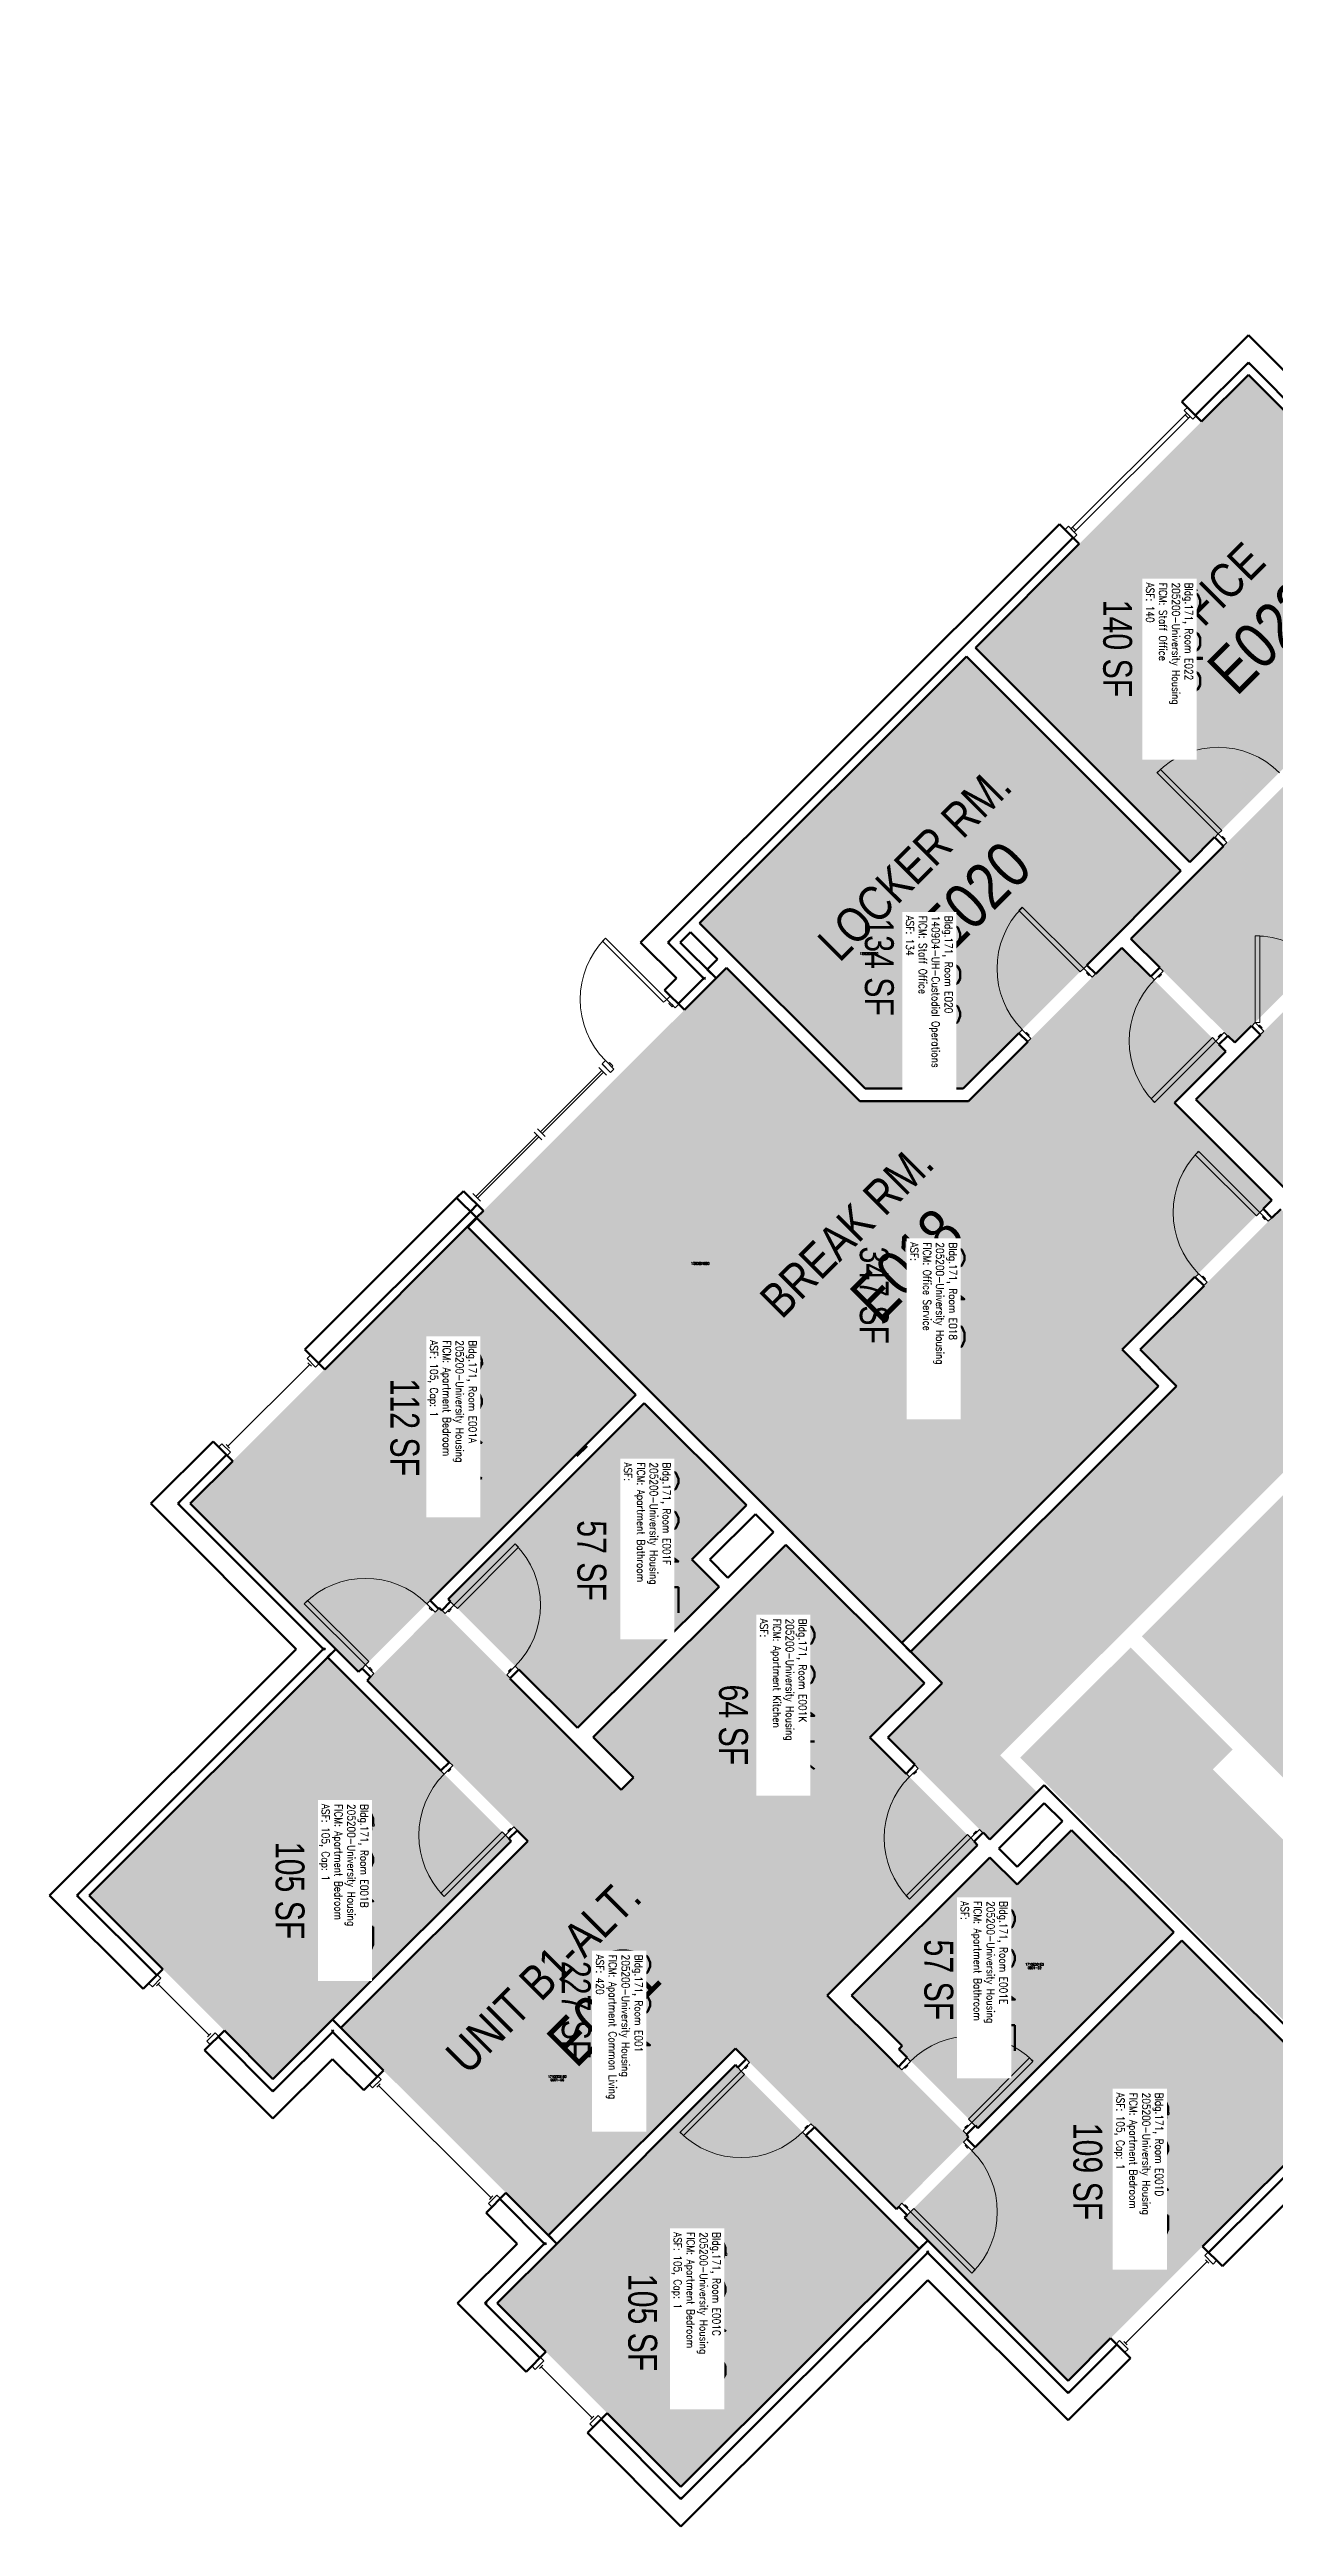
# Model space of a CAD drawing. Header units: inches. Extents: x 9154 to 11582, y -263 to 1294.
# Drawn here: x 9154 to 9663, y -263 to 766 of the extents above; entities that cross this region are included whole.
import ezdxf
from ezdxf.enums import TextEntityAlignment as Align

# ---------------------------------------------------------------- set-up
doc = ezdxf.new("R2010")
doc.units = ezdxf.units.IN
doc.header["$LTSCALE"] = 48
doc.header["$MEASUREMENT"] = 0
for name, color, linetype, lineweight in [('A-AREA-IDEN', 1, 'Continuous', 18), ('A-DOOR', 2, 'Continuous', 18), ('A-GLAZ', 1, 'Continuous', 25), ('A-WALL', 5, 'Continuous', 50)]:
    doc.layers.add(name, color=color, linetype=linetype, lineweight=lineweight)
for name, color, linetype in [('A-IDEN-RNUM', 7, 'Continuous'), ('A-IDEN-SNUM', 4, 'Continuous'), ('A-IDEN-VNUM', 4, 'Continuous'), ('AREA-TEXT', 3, 'Continuous'), ('Rooms-Category-Color', 7, 'Continuous'), ('Rooms-College-Color', 7, 'Continuous'), ('Rooms-Department-Color', 7, 'Continuous'), ('Rooms-Division-Color', 7, 'Continuous'), ('Rooms-Information', 7, 'Continuous')]:
    doc.layers.add(name, color=color, linetype=linetype)
doc.styles.add('AREA', font='arial.ttf', dxfattribs={"width": 0.75, "height": 12})
doc.styles.add('ROOMSNUMBER', font='txt.shx', dxfattribs={"height": 0.03})
doc.styles.add('ROOMVNUMBER', font='simplex.shx', dxfattribs={"width": 0.85})
doc.styles.get("Standard").update_dxf_attribs({"font": 'ARIALN.TTF'})

# ---------------------------------------------------------------- blocks, each defined once
blk = doc.blocks.new('Aec3_Room_Tag_P')
at = {"linetype": 'ByBlock', "lineweight": -2, "flags": 9}
blk.add_attdef('SPACEOBJECTS:HEIGHT', text='', height=0.5, dxfattribs=at).set_placement((-0.057, 3.296), align=Align.CENTER)
at = {"color": 1, "linetype": 'ByBlock', "lineweight": -2}
blk.add_attdef('UNITCALCULATIONS:NAME', text='', height=1.2, dxfattribs=at).set_placement((0, 1), align=Align.CENTER)
blk.add_attdef('ROOMOBJECTS:NUMBER', (-1.5, -1.5), '', height=1.6, dxfattribs=at)

msp = doc.modelspace()

# ---------------------------------------------------------------- hatches: boundary and pattern name
at = {"layer": 'Rooms-Category-Color', "true_color": 0xadadad}
for points in [[(9544.7, 22.2), (9564.3, 41.9), (9549, 57.2), (9743.8, 252), (9761.5, 234.3), (9819.7, 292.5), (9802.1, 310.2), (10318.8, 826.9), (10336.5, 809.3), (10394.7, 867.5), (10377, 885.2), (10444, 952.1), (10551.4, 844.7), (10638.3, 931.6), (11092.6, 931.6), (11134.6, 931.6), (11134.6, 949.3), (11241.7, 949.3), (11241.7, 838.5), (11355.1, 838.5), (11355.1, 965.3), (11355.1, 1007), (11019.7, 1007), (11019.7, 1009.9), (10982.6, 1009.9), (10982.6, 1033.7), (10864.6, 1033.7), (10864.6, 1009.9), (10750.5, 1009.9), (10750.5, 1033.9), (10702.5, 1033.9), (10702.5, 1009.9), (10697.2, 1009.9), (10697.2, 1039.9), (10620.5, 1039.9), (10620.5, 1009.9), (10421.4, 1009.9), (10220.9, 809.4), (10090.3, 678.8), (10061.1, 649.6), (9680.7, 269.2), (9665.6, 284.3), (9607.1, 225.9), (9622.3, 210.7), (9511.8, 100.3), (9524.9, 87.3), (9502.3, 64.7)], [(9954.4, 747.8), (9997.8, 704.9), (9646.5, 353.6), (9603.3, 396.7), (9762.3, 555.7)], [(9680.7, 279.5), (9755.4, 354.1), (9704.9, 404.6), (9630.3, 329.9)], [(9696.7, -82.9), (9817.1, 37.4), (9677.8, 176.7), (9607.8, 106.7), (9704.7, 9.9), (9700.1, 5.3), (9694.3, 11), (9686, 2.7), (9637.3, 51.4), (9645.6, 59.7), (9603.2, 102.1), (9557.3, 56.3)]]:
    msp.add_hatch(color=253, dxfattribs=at).paths.add_polyline_path(points)
at = {"layer": 'Rooms-Category-Color', "true_color": 0xfa9ba3}
for points in [[(9538.7, 517.7), (9652.1, 631.1), (9741.2, 542), (9627.8, 428.6)], [(9424.1, 403.2), (9492.9, 334.4), (9533.6, 334.4), (9624.1, 424.9), (9535, 514)], [(9508.1, 104), (9331.6, 280.6), (9331.4, 280.8), (9331.4, 280.8), (9331.4, 280.8), (9334.3, 283.6), (9435.3, 384.6), (9490.7, 329.2), (9535.8, 329.2), (9599.6, 393), (9642.7, 349.8), (9621.4, 328.5), (9661.9, 288), (9658.2, 284.4), (9599.7, 225.9), (9614.8, 210.7)]]:
    msp.add_hatch(color=241, dxfattribs=at).paths.add_polyline_path(points)
at = {"layer": 'Rooms-Category-Color', "true_color": 0x728ef3}
for points in [[(9327.7, 277), (9397.7, 207.1), (9282.5, 91.9), (9212.5, 161.9)], [(9319.7, 122.2), (9401.1, 203.6), (9443.6, 161.2), (9420.9, 138.6), (9432.2, 127.3), (9373.4, 68.6)], [(9459.9, 144.8), (9517.5, 87.3), (9437.5, 7.3), (9379.9, 64.8)], [(9494.8, 64.7), (9539.6, 19.9), (9477.1, -42.6), (9535.9, -101.4), (9505.9, -131.5), (9439.1, -64.6), (9361.4, -142.3), (9275.1, -56.1), (9352.8, 21.6), (9286, 88.4), (9316, 118.5), (9391.6, 42.9), (9396.7, 48), (9437.5, 7.3)], [(9269.5, 98), (9345.9, 21.6), (9246.9, -77.4), (9170.5, -1)], [(9578.6, 26.1), (9621.1, -16.3), (9539.7, -97.7), (9506.9, -64.9), (9508.3, -63.5), (9487.3, -42.6), (9544.7, 14.8), (9556, 3.5)], [(9624.5, -19.7), (9692.4, -87.6), (9577.2, -202.8), (9509.3, -134.9)], [(9439.1, -71.5), (9515.4, -147.9), (9416.4, -246.9), (9340.1, -170.5)]]:
    msp.add_hatch(color=171, dxfattribs=at).paths.add_polyline_path(points)
at = {"layer": 'Rooms-College-Color', "true_color": 0xadadad}
for points in [[(9544.7, 22.2), (9564.3, 41.9), (9549, 57.2), (9743.8, 252), (9761.5, 234.3), (9819.7, 292.5), (9802.1, 310.2), (10318.8, 826.9), (10336.5, 809.3), (10394.7, 867.5), (10377, 885.2), (10444, 952.1), (10551.4, 844.7), (10638.3, 931.6), (11092.6, 931.6), (11134.6, 931.6), (11134.6, 949.3), (11241.7, 949.3), (11241.7, 838.5), (11355.1, 838.5), (11355.1, 965.3), (11355.1, 1007), (11019.7, 1007), (11019.7, 1009.9), (10982.6, 1009.9), (10982.6, 1033.7), (10864.6, 1033.7), (10864.6, 1009.9), (10750.5, 1009.9), (10750.5, 1033.9), (10702.5, 1033.9), (10702.5, 1009.9), (10697.2, 1009.9), (10697.2, 1039.9), (10620.5, 1039.9), (10620.5, 1009.9), (10421.4, 1009.9), (10220.9, 809.4), (10090.3, 678.8), (10061.1, 649.6), (9680.7, 269.2), (9665.6, 284.3), (9607.1, 225.9), (9622.3, 210.7), (9511.8, 100.3), (9524.9, 87.3), (9502.3, 64.7)], [(9954.4, 747.8), (9997.8, 704.9), (9646.5, 353.6), (9603.3, 396.7), (9762.3, 555.7)], [(9538.7, 517.7), (9652.1, 631.1), (9741.2, 542), (9627.8, 428.6)], [(9424.1, 403.2), (9492.9, 334.4), (9533.6, 334.4), (9624.1, 424.9), (9535, 514)], [(9680.7, 279.5), (9755.4, 354.1), (9704.9, 404.6), (9630.3, 329.9)], [(9508.1, 104), (9331.6, 280.6), (9331.4, 280.8), (9331.4, 280.8), (9331.4, 280.8), (9334.3, 283.6), (9435.3, 384.6), (9490.7, 329.2), (9535.8, 329.2), (9599.6, 393), (9642.7, 349.8), (9621.4, 328.5), (9661.9, 288), (9658.2, 284.4), (9599.7, 225.9), (9614.8, 210.7)], [(9327.7, 277), (9397.7, 207.1), (9282.5, 91.9), (9212.5, 161.9)], [(9319.7, 122.2), (9401.1, 203.6), (9443.6, 161.2), (9420.9, 138.6), (9432.2, 127.3), (9373.4, 68.6)], [(9696.7, -82.9), (9817.1, 37.4), (9677.8, 176.7), (9607.8, 106.7), (9704.7, 9.9), (9700.1, 5.3), (9694.3, 11), (9686, 2.7), (9637.3, 51.4), (9645.6, 59.7), (9603.2, 102.1), (9557.3, 56.3)], [(9459.9, 144.8), (9517.5, 87.3), (9437.5, 7.3), (9379.9, 64.8)], [(9494.8, 64.7), (9539.6, 19.9), (9477.1, -42.6), (9535.9, -101.4), (9505.9, -131.5), (9439.1, -64.6), (9361.4, -142.3), (9275.1, -56.1), (9352.8, 21.6), (9286, 88.4), (9316, 118.5), (9391.6, 42.9), (9396.7, 48), (9437.5, 7.3)], [(9269.5, 98), (9345.9, 21.6), (9246.9, -77.4), (9170.5, -1)], [(9578.6, 26.1), (9621.1, -16.3), (9539.7, -97.7), (9506.9, -64.9), (9508.3, -63.5), (9487.3, -42.6), (9544.7, 14.8), (9556, 3.5)], [(9624.5, -19.7), (9692.4, -87.6), (9577.2, -202.8), (9509.3, -134.9)], [(9439.1, -71.5), (9515.4, -147.9), (9416.4, -246.9), (9340.1, -170.5)]]:
    msp.add_hatch(color=253, dxfattribs=at).paths.add_polyline_path(points)
at = {"layer": 'Rooms-Department-Color', "true_color": 0xacacac}
for points in [[(9544.7, 22.2), (9564.3, 41.9), (9549, 57.2), (9743.8, 252), (9761.5, 234.3), (9819.7, 292.5), (9802.1, 310.2), (10318.8, 826.9), (10336.5, 809.3), (10394.7, 867.5), (10377, 885.2), (10444, 952.1), (10551.4, 844.7), (10638.3, 931.6), (11092.6, 931.6), (11134.6, 931.6), (11134.6, 949.3), (11241.7, 949.3), (11241.7, 838.5), (11355.1, 838.5), (11355.1, 965.3), (11355.1, 1007), (11019.7, 1007), (11019.7, 1009.9), (10982.6, 1009.9), (10982.6, 1033.7), (10864.6, 1033.7), (10864.6, 1009.9), (10750.5, 1009.9), (10750.5, 1033.9), (10702.5, 1033.9), (10702.5, 1009.9), (10697.2, 1009.9), (10697.2, 1039.9), (10620.5, 1039.9), (10620.5, 1009.9), (10421.4, 1009.9), (10220.9, 809.4), (10090.3, 678.8), (10061.1, 649.6), (9680.7, 269.2), (9665.6, 284.3), (9607.1, 225.9), (9622.3, 210.7), (9511.8, 100.3), (9524.9, 87.3), (9502.3, 64.7)], [(9954.4, 747.8), (9997.8, 704.9), (9646.5, 353.6), (9603.3, 396.7), (9762.3, 555.7)], [(9680.7, 279.5), (9755.4, 354.1), (9704.9, 404.6), (9630.3, 329.9)], [(9696.7, -82.9), (9817.1, 37.4), (9677.8, 176.7), (9607.8, 106.7), (9704.7, 9.9), (9700.1, 5.3), (9694.3, 11), (9686, 2.7), (9637.3, 51.4), (9645.6, 59.7), (9603.2, 102.1), (9557.3, 56.3)]]:
    msp.add_hatch(color=253, dxfattribs=at).paths.add_polyline_path(points)
at = {"layer": 'Rooms-Department-Color', "true_color": 0x604aed}
for points in [[(9538.7, 517.7), (9652.1, 631.1), (9741.2, 542), (9627.8, 428.6)], [(9424.1, 403.2), (9492.9, 334.4), (9533.6, 334.4), (9624.1, 424.9), (9535, 514)], [(9508.1, 104), (9331.6, 280.6), (9331.4, 280.8), (9331.4, 280.8), (9331.4, 280.8), (9334.3, 283.6), (9435.3, 384.6), (9490.7, 329.2), (9535.8, 329.2), (9599.6, 393), (9642.7, 349.8), (9621.4, 328.5), (9661.9, 288), (9658.2, 284.4), (9599.7, 225.9), (9614.8, 210.7)], [(9327.7, 277), (9397.7, 207.1), (9282.5, 91.9), (9212.5, 161.9)], [(9319.7, 122.2), (9401.1, 203.6), (9443.6, 161.2), (9420.9, 138.6), (9432.2, 127.3), (9373.4, 68.6)], [(9459.9, 144.8), (9517.5, 87.3), (9437.5, 7.3), (9379.9, 64.8)], [(9494.8, 64.7), (9539.6, 19.9), (9477.1, -42.6), (9535.9, -101.4), (9505.9, -131.5), (9439.1, -64.6), (9361.4, -142.3), (9275.1, -56.1), (9352.8, 21.6), (9286, 88.4), (9316, 118.5), (9391.6, 42.9), (9396.7, 48), (9437.5, 7.3)], [(9269.5, 98), (9345.9, 21.6), (9246.9, -77.4), (9170.5, -1)], [(9578.6, 26.1), (9621.1, -16.3), (9539.7, -97.7), (9506.9, -64.9), (9508.3, -63.5), (9487.3, -42.6), (9544.7, 14.8), (9556, 3.5)], [(9624.5, -19.7), (9692.4, -87.6), (9577.2, -202.8), (9509.3, -134.9)], [(9439.1, -71.5), (9515.4, -147.9), (9416.4, -246.9), (9340.1, -170.5)]]:
    msp.add_hatch(color=173, dxfattribs=at).paths.add_polyline_path(points)
at = {"layer": 'Rooms-Division-Color', "true_color": 0xadadad}
for points in [[(9544.7, 22.2), (9564.3, 41.9), (9549, 57.2), (9743.8, 252), (9761.5, 234.3), (9819.7, 292.5), (9802.1, 310.2), (10318.8, 826.9), (10336.5, 809.3), (10394.7, 867.5), (10377, 885.2), (10444, 952.1), (10551.4, 844.7), (10638.3, 931.6), (11092.6, 931.6), (11134.6, 931.6), (11134.6, 949.3), (11241.7, 949.3), (11241.7, 838.5), (11355.1, 838.5), (11355.1, 965.3), (11355.1, 1007), (11019.7, 1007), (11019.7, 1009.9), (10982.6, 1009.9), (10982.6, 1033.7), (10864.6, 1033.7), (10864.6, 1009.9), (10750.5, 1009.9), (10750.5, 1033.9), (10702.5, 1033.9), (10702.5, 1009.9), (10697.2, 1009.9), (10697.2, 1039.9), (10620.5, 1039.9), (10620.5, 1009.9), (10421.4, 1009.9), (10220.9, 809.4), (10090.3, 678.8), (10061.1, 649.6), (9680.7, 269.2), (9665.6, 284.3), (9607.1, 225.9), (9622.3, 210.7), (9511.8, 100.3), (9524.9, 87.3), (9502.3, 64.7)], [(9954.4, 747.8), (9997.8, 704.9), (9646.5, 353.6), (9603.3, 396.7), (9762.3, 555.7)], [(9680.7, 279.5), (9755.4, 354.1), (9704.9, 404.6), (9630.3, 329.9)], [(9696.7, -82.9), (9817.1, 37.4), (9677.8, 176.7), (9607.8, 106.7), (9704.7, 9.9), (9700.1, 5.3), (9694.3, 11), (9686, 2.7), (9637.3, 51.4), (9645.6, 59.7), (9603.2, 102.1), (9557.3, 56.3)]]:
    msp.add_hatch(color=253, dxfattribs=at).paths.add_polyline_path(points)
at = {"layer": 'Rooms-Division-Color', "true_color": 0x604aed}
for points in [[(9538.7, 517.7), (9652.1, 631.1), (9741.2, 542), (9627.8, 428.6)], [(9424.1, 403.2), (9492.9, 334.4), (9533.6, 334.4), (9624.1, 424.9), (9535, 514)], [(9508.1, 104), (9331.6, 280.6), (9331.4, 280.8), (9331.4, 280.8), (9331.4, 280.8), (9334.3, 283.6), (9435.3, 384.6), (9490.7, 329.2), (9535.8, 329.2), (9599.6, 393), (9642.7, 349.8), (9621.4, 328.5), (9661.9, 288), (9658.2, 284.4), (9599.7, 225.9), (9614.8, 210.7)], [(9327.7, 277), (9397.7, 207.1), (9282.5, 91.9), (9212.5, 161.9)], [(9319.7, 122.2), (9401.1, 203.6), (9443.6, 161.2), (9420.9, 138.6), (9432.2, 127.3), (9373.4, 68.6)], [(9459.9, 144.8), (9517.5, 87.3), (9437.5, 7.3), (9379.9, 64.8)], [(9494.8, 64.7), (9539.6, 19.9), (9477.1, -42.6), (9535.9, -101.4), (9505.9, -131.5), (9439.1, -64.6), (9361.4, -142.3), (9275.1, -56.1), (9352.8, 21.6), (9286, 88.4), (9316, 118.5), (9391.6, 42.9), (9396.7, 48), (9437.5, 7.3)], [(9269.5, 98), (9345.9, 21.6), (9246.9, -77.4), (9170.5, -1)], [(9578.6, 26.1), (9621.1, -16.3), (9539.7, -97.7), (9506.9, -64.9), (9508.3, -63.5), (9487.3, -42.6), (9544.7, 14.8), (9556, 3.5)], [(9624.5, -19.7), (9692.4, -87.6), (9577.2, -202.8), (9509.3, -134.9)], [(9439.1, -71.5), (9515.4, -147.9), (9416.4, -246.9), (9340.1, -170.5)]]:
    msp.add_hatch(color=173, dxfattribs=at).paths.add_polyline_path(points)

# ---------------------------------------------------------------- linework, layer by layer
at = {"layer": 'A-DOOR', "linetype": 'Continuous', "lineweight": 18}
for points in [[(9639.6, 440.3), (9641.1, 441.7), (9615.6, 467.1), (9614.2, 465.7)], [(9643.2, 436.7), (9641.8, 435.3), (9638.2, 438.8), (9639.6, 440.3)], [(9642.1, 437.8), (9642.5, 438.1), (9641.4, 439.2), (9641.1, 438.8)], [(9583.7, 384.3), (9582.3, 382.9), (9556.8, 408.4), (9558.2, 409.8)], [(9410.5, 371.5), (9409.2, 370.3), (9383.8, 395.7), (9385, 397)], [(9654.9, 361.9), (9656.9, 361.9), (9656.9, 397.9), (9654.9, 397.9)], [(9587.2, 380.8), (9588.6, 382.2), (9585.1, 385.7), (9583.7, 384.3)], [(9586.2, 381.8), (9585.8, 381.5), (9584.8, 382.5), (9585.1, 382.9)], [(9616.7, 383.2), (9615.3, 384.6), (9611.7, 381), (9613.1, 379.6)], [(9615.6, 382.1), (9616, 381.8), (9614.9, 380.7), (9614.5, 381)], [(9414, 368), (9415.4, 369.4), (9411.9, 372.9), (9410.5, 371.5)], [(9413.1, 368.9), (9412.7, 368.4), (9411.3, 369.8), (9411.7, 370.3)], [(9658.5, 358.3), (9657.1, 356.9), (9653.5, 360.4), (9654.9, 361.9)], [(9657.4, 359.4), (9657.8, 359.7), (9656.7, 360.8), (9656.3, 360.4)], [(9561.8, 355.3), (9560.4, 353.9), (9556.8, 357.4), (9558.2, 358.9)], [(9560.7, 356.4), (9561.1, 356.7), (9560, 357.8), (9559.7, 357.4)], [(9638.6, 354.2), (9637.2, 355.6), (9611.7, 330.1), (9613.1, 328.7)], [(9642.1, 357.7), (9643.5, 356.3), (9640, 352.8), (9638.6, 354.2)], [(9641.1, 356.6), (9640.7, 357), (9639.6, 355.9), (9640, 355.6)], [(9388.5, 342.5), (9387.1, 341.1), (9383.6, 344.7), (9385, 346.1)], [(9387.7, 343.4), (9388.1, 343.9), (9386.7, 345.3), (9386.3, 344.8)], [(9656.9, 282.9), (9655.5, 281.5), (9630, 306.9), (9631.5, 308.3)], [(9660.4, 279.3), (9661.9, 280.7), (9658.3, 284.3), (9656.9, 282.9)], [(9659.4, 280.4), (9659, 280), (9658, 281.1), (9658.3, 281.5)], [(9635, 253.9), (9633.6, 252.5), (9630, 256), (9631.5, 257.4)], [(9633.9, 254.9), (9634.3, 255.3), (9633.2, 256.4), (9632.9, 256)], [(9322, 119.7), (9323.5, 118.3), (9348.9, 143.8), (9347.5, 145.2)], [(9285.3, 94.8), (9286.7, 96.2), (9261.3, 121.6), (9259.9, 120.2)], [(9314.3, 116.7), (9315.7, 118.1), (9312.2, 121.6), (9310.8, 120.2)], [(9313.2, 117.7), (9312.9, 117.4), (9311.8, 118.4), (9312.2, 118.8)], [(9318.5, 116.2), (9317.1, 117.6), (9320.6, 121.1), (9322, 119.7)], [(9319.6, 117.3), (9319.9, 116.9), (9321, 118), (9320.6, 118.3)], [(9288.8, 91.2), (9287.4, 89.8), (9283.9, 93.3), (9285.3, 94.8)], [(9287.8, 92.3), (9288.1, 92.6), (9287.1, 93.7), (9286.7, 93.3)], [(9344, 90.7), (9345.4, 89.3), (9348.9, 92.9), (9347.5, 94.3)], [(9345, 91.8), (9344.7, 92.2), (9345.7, 93.2), (9346.1, 92.9)], [(9321.6, 53), (9320.1, 54.4), (9316.6, 50.8), (9318, 49.4)], [(9320.5, 51.9), (9320.8, 51.5), (9319.8, 50.5), (9319.4, 50.8)], [(9514.9, 51.8), (9513.5, 53.3), (9510, 49.7), (9511.4, 48.3)], [(9513.9, 50.8), (9514.2, 50.4), (9513.1, 49.4), (9512.8, 49.7)], [(9343.5, 24), (9342.1, 25.4), (9316.6, -0.1), (9318, -1.5)], [(9347, 27.5), (9348.4, 26.1), (9344.9, 22.5), (9343.5, 24)], [(9345.9, 26.4), (9345.6, 26.8), (9344.5, 25.7), (9344.9, 25.4)], [(9536.8, 22.9), (9535.4, 24.3), (9510, -1.2), (9511.4, -2.6)], [(9540.4, 26.4), (9541.8, 25), (9538.2, 21.4), (9536.8, 22.9)], [(9539.3, 25.3), (9539, 25.7), (9537.9, 24.6), (9538.2, 24.3)], [(9444.9, -70.4), (9443.5, -69), (9440, -72.6), (9441.4, -74)], [(9443.9, -71.5), (9444.2, -71.9), (9443.2, -72.9), (9442.8, -72.6)], [(9508.2, -73.5), (9506.8, -72.1), (9510.3, -68.5), (9511.7, -70)], [(9509.2, -72.4), (9509.6, -72.8), (9510.7, -71.7), (9510.3, -71.4)], [(9537.2, -95.4), (9535.8, -94), (9561.2, -68.5), (9562.6, -70)], [(9441.4, -74), (9442.8, -75.4), (9417.4, -100.8), (9416, -99.4)], [(9470.4, -95.9), (9471.8, -97.3), (9468.3, -100.8), (9466.9, -99.4)], [(9469.3, -97), (9469, -96.6), (9467.9, -97.7), (9468.3, -98)], [(9533.6, -98.9), (9535.1, -100.4), (9538.6, -96.8), (9537.2, -95.4)], [(9533.7, -103.6), (9535.1, -102.2), (9538.6, -105.7), (9537.2, -107.1)], [(9534.7, -97.9), (9534.3, -97.5), (9535.4, -96.5), (9535.8, -96.8)], [(9534.7, -104.6), (9534.4, -105), (9535.4, -106.1), (9535.8, -105.7)], [(9508.2, -129), (9506.8, -130.5), (9510.3, -134), (9511.8, -132.6)], [(9509.3, -130.1), (9509.6, -129.7), (9510.7, -130.8), (9510.3, -131.2)], [(9511.8, -132.6), (9513.2, -131.2), (9538.6, -156.6), (9537.2, -158)]]:
    msp.add_lwpolyline(points, close=True, dxfattribs=at)
for centre, start, end in [((9639.6, 440.3), 45, 135), ((9654.9, 361.9), 45, 90), ((9638.6, 354.2), 135, 225), ((9537.2, -95.4), 45, 135), ((9441.4, -74), 225, 315), ((9511.8, -132.6), 315, 45)]:
    msp.add_arc(centre, 36, start, end, dxfattribs=at)
at = {"layer": 'A-DOOR', "linetype": 'Continuous', "lineweight": 18, "extrusion": (0, 0, -1)}
for centre, start, end in [((-9583.7, 384.3), 315, 45), ((-9410.5, 371.5), 315, 45), ((-9656.9, 282.9), 315, 45), ((-9322, 119.7), 135, 225), ((-9285.3, 94.8), 45, 135), ((-9343.5, 24), 315, 45), ((-9536.8, 22.9), 315, 45)]:
    msp.add_arc(centre, 36, start, end, dxfattribs=at)
at = {"layer": 'A-GLAZ', "linetype": 'Continuous', "lineweight": 25}
for p, q in [((9627.2, 613.1), (9625.8, 614.5)), ((9580.5, 566.4), (9579.1, 567.8)), ((9358.1, 316.5), (9383.5, 341.9)), ((9384.2, 341.2), (9358.8, 315.8)), ((9382.3, 343.2), (9385.5, 340)), ((9383.7, 344.6), (9386.9, 341.4)), ((9331.2, 289.6), (9356.6, 315)), ((9357.3, 314.3), (9331.9, 288.9)), ((9355.4, 316.3), (9358.6, 313.1)), ((9356.8, 317.7), (9360, 314.5)), ((9331.7, 286.2), (9328.5, 289.4)), ((9329.9, 290.8), (9333.1, 287.6)), ((9228.2, 185.8), (9262.2, 219.7)), ((9262.9, 219), (9261.4, 220.4)), ((9228.9, 185), (9227.5, 186.5)), ((9199.9, -37.2), (9198.5, -38.6)), ((9220.4, -59.1), (9199.2, -37.9)), ((9221.1, -58.4), (9219.7, -59.8)), ((9291.5, -79.3), (9290.1, -80.7)), ((9290.8, -80), (9337.5, -126.7)), ((9338.2, -125.9), (9336.8, -127.4)), ((9601.1, -187.1), (9635, -153.2)), ((9634.3, -152.5), (9635.7, -153.9)), ((9600.4, -186.4), (9601.8, -187.8)), ((9359, -196.3), (9357.6, -197.7)), ((9358.3, -197), (9379.5, -218.2)), ((9380.2, -217.5), (9378.8, -218.9))]:
    msp.add_line(p, q, dxfattribs=at)
for points in [[(9579.8, 565.7), (9578.4, 567.1), (9626.5, 615.2), (9627.9, 613.8)], [(9625.4, 616.3), (9626.9, 617.7), (9630.4, 614.1), (9629, 612.7)], [(9577.4, 568.2), (9576, 566.8), (9579.5, 563.2), (9580.9, 564.7)], [(9261.1, 222.2), (9262.5, 223.6), (9266, 220), (9264.6, 218.6)], [(9225.7, 186.8), (9224.3, 185.4), (9227.9, 181.9), (9229.3, 183.3)], [(9196.8, -39), (9195.3, -37.6), (9198.9, -34), (9200.3, -35.4)], [(9219.4, -61.6), (9220.8, -63), (9224.3, -59.5), (9222.9, -58.1)], [(9288.3, -81), (9286.9, -79.6), (9290.4, -76.1), (9291.9, -77.5)], [(9336.4, -129.1), (9337.8, -130.5), (9341.4, -127), (9339.9, -125.6)], [(9637.5, -154.3), (9638.9, -152.8), (9635.4, -149.3), (9634, -150.7)], [(9355.8, -198.1), (9354.4, -196.6), (9358, -193.1), (9359.4, -194.5)], [(9602.2, -189.6), (9600.7, -191), (9597.2, -187.5), (9598.6, -186.1)], [(9378.5, -220.7), (9379.9, -222.1), (9383.4, -218.6), (9382, -217.2)]]:
    msp.add_lwpolyline(points, close=True, dxfattribs=at)
at = {"layer": 'A-WALL', "linetype": 'Continuous', "lineweight": 50}
for p, q in [((9652.1, 647.6), (9624.5, 620)), ((9681.5, 618.1), (9652.1, 647.6)), ((9630.2, 614.4), (9652.1, 636.3)), ((9632.7, 611.8), (9652.1, 631.1)), ((9651.7, 635.9), (9652.1, 635.6)), ((9652.1, 636.3), (9675.9, 612.5)), ((9652.1, 635.6), (9652.4, 635.9)), ((9652.1, 631.1), (9673.3, 609.9)), ((9624.5, 620), (9632.7, 611.8)), ((9573.6, 569.1), (9399.6, 395.1)), ((9581.8, 560.9), (9573.6, 569.1)), ((9411, 395.1), (9579.3, 563.5)), ((9538.7, 517.7), (9581.8, 560.9)), ((9627.8, 428.6), (9538.7, 517.7)), ((9424.1, 403.2), (9535, 514)), ((9535, 514), (9624.1, 424.9)), ((9603.3, 396.7), (9641.8, 435.2)), ((9638.1, 438.9), (9627.8, 428.6)), ((9641.8, 435.2), (9638.1, 438.9)), ((9624.1, 424.9), (9585, 385.8)), ((9492.9, 334.4), (9424.1, 403.2)), ((9399.6, 395.1), (9414.5, 380.3)), ((9411, 395.1), (9426.2, 379.9)), ((9411.7, 395.1), (9411.3, 395.5)), ((9411.3, 394.8), (9411.7, 395.1)), ((9416.1, 395.1), (9420.4, 399.5)), ((9431, 380.3), (9416.1, 395.1)), ((9420.4, 399.5), (9431.6, 388.3)), ((9588.7, 382.1), (9599.6, 393)), ((9599.6, 393), (9611.6, 381)), ((9615.3, 384.7), (9603.3, 396.7)), ((9431.6, 388.3), (9427.3, 384)), ((9427.3, 384), (9431, 380.3)), ((9431, 380.3), (9435.3, 384.6)), ((9435.3, 384.6), (9490.7, 329.2)), ((9585, 385.8), (9588.7, 382.1)), ((9611.6, 381), (9615.3, 384.7)), ((9414.5, 380.3), (9409.5, 375.3)), ((9409.5, 375.3), (9417.8, 367.1)), ((9415.2, 369.6), (9426.2, 380.6)), ((9417.8, 367.1), (9431, 380.3)), ((9426.2, 380.6), (9426.5, 380.3)), ((9426.5, 380.3), (9426.2, 379.9)), ((9653.4, 360.5), (9646.5, 353.6)), ((9657.1, 356.8), (9653.4, 360.5)), ((9556.7, 357.5), (9533.6, 334.4)), ((9535.8, 329.2), (9560.5, 353.8)), ((9560.5, 353.8), (9556.7, 357.5)), ((9630.3, 329.9), (9657.1, 356.8)), ((9643.6, 356.4), (9639.9, 352.7)), ((9639.9, 352.7), (9642.7, 349.8)), ((9646.5, 353.6), (9643.6, 356.4)), ((9642.7, 349.8), (9621.4, 328.5)), ((9533.6, 334.4), (9492.9, 334.4)), ((9680.7, 279.5), (9630.3, 329.9)), ((9490.7, 329.2), (9535.8, 329.2)), ((9621.4, 328.5), (9661.9, 288)), ((9323.2, 289), (9260.2, 225.9)), ((9326.1, 291.8), (9323.2, 289)), ((9323.2, 289), (9331.4, 280.8)), ((9331.4, 280.8), (9323.2, 289)), ((9334.3, 283.6), (9326.1, 291.8)), ((9265.8, 220.3), (9328.9, 283.3)), ((9268.4, 217.7), (9331.4, 280.8)), ((9327.9, 276.8), (9331.6, 280.6)), ((9328.9, 283.3), (9331.8, 286.2)), ((9331.4, 280.8), (9334.3, 283.6)), ((9331.6, 280.6), (9524.9, 87.3)), ((9661.9, 288), (9658.2, 284.4)), ((9658.2, 284.4), (9661.9, 280.7)), ((9661.9, 280.7), (9665.6, 284.3)), ((9397.7, 207.1), (9327.9, 276.8)), ((9629.9, 256.1), (9599.7, 225.9)), ((9607.1, 225.9), (9633.7, 252.4)), ((9633.7, 252.4), (9629.9, 256.1)), ((9260.2, 225.9), (9268.4, 217.7)), ((9599.7, 225.9), (9614.8, 210.7)), ((9622.3, 210.7), (9607.1, 225.9)), ((9312.2, 121.6), (9397.7, 207.1)), ((9614.8, 210.7), (9508.1, 104)), ((9511.8, 100.3), (9622.3, 210.7)), ((9401.1, 203.6), (9319.7, 122.2)), ((9443.6, 161.2), (9401.1, 203.6)), ((9222, 187.7), (9196.1, 161.9)), ((9230.2, 179.5), (9222, 187.7)), ((9207.4, 161.9), (9227.6, 182.1)), ((9212.5, 161.9), (9230.2, 179.5)), ((9196.1, 161.9), (9256.5, 101.4)), ((9207.4, 161.9), (9268.2, 101.1)), ((9208.1, 161.9), (9207.8, 162.2)), ((9207.8, 161.5), (9208.1, 161.9)), ((9273, 101.4), (9212.5, 161.9)), ((9420.9, 138.6), (9443.6, 161.2)), ((9447.3, 157.5), (9428.4, 138.6)), ((9454.8, 150), (9447.3, 157.5)), ((9459.9, 144.8), (9379.9, 64.8)), ((9435.9, 131), (9454.8, 150)), ((9517.5, 87.3), (9459.9, 144.8)), ((9432.2, 127.3), (9420.9, 138.6)), ((9428.4, 138.6), (9435.9, 131)), ((9373.4, 68.6), (9432.2, 127.3)), ((9315.7, 118.1), (9312.2, 121.6)), ((9316, 118.5), (9315.7, 118.1)), ((9317, 117.5), (9316, 118.5)), ((9320.7, 121.2), (9317, 117.5)), ((9319.7, 122.2), (9320.7, 121.2)), ((9508.1, 104), (9511.8, 100.3)), ((9256.5, 101.4), (9154.1, -1)), ((9268.2, 101.8), (9165.4, -1)), ((9170.5, -1), (9273, 101.4)), ((9268.2, 101.8), (9268.6, 101.4)), ((9268.6, 101.4), (9268.2, 101.1)), ((9269.5, 98), (9273, 101.4)), ((9316.6, 50.9), (9269.5, 98)), ((9273, 101.4), (9282.5, 91.9)), ((9282.5, 91.9), (9283.9, 93.3)), ((9283.9, 93.3), (9287.4, 89.9)), ((9345.3, 89.2), (9349, 92.9)), ((9349, 92.9), (9373.4, 68.6)), ((9287.4, 89.9), (9286, 88.4)), ((9286, 88.4), (9320.1, 54.3)), ((9371.6, 62.9), (9345.3, 89.2)), ((9494.8, 64.7), (9517.5, 87.3)), ((9524.9, 87.3), (9502.3, 64.7)), ((9391.6, 42.9), (9371.6, 62.9)), ((9379.9, 64.8), (9396.7, 48)), ((9509.9, 49.6), (9494.8, 64.7)), ((9502.3, 64.7), (9513.6, 53.4)), ((9320.1, 54.3), (9316.6, 50.9)), ((9513.6, 53.4), (9509.9, 49.6)), ((9396.7, 48), (9391.6, 42.9)), ((9544.7, 22.2), (9567.3, 44.9)), ((9567.3, 44.9), (9696.1, -83.9)), ((9567.3, 37.4), (9548.4, 18.5)), ((9574.9, 29.8), (9567.3, 37.4)), ((9271.7, -52.6), (9345.9, 21.6)), ((9352.8, 21.6), (9275.1, -56.1)), ((9344.9, 22.6), (9348.4, 26)), ((9345.9, 21.6), (9344.9, 22.6)), ((9348.4, 26), (9352.8, 21.6)), ((9538.2, 21.4), (9541.9, 25.1)), ((9539.6, 19.9), (9538.2, 21.4)), ((9541.9, 25.1), (9544.7, 22.2)), ((9556, 10.9), (9574.9, 29.8)), ((9578.6, 26.1), (9556, 3.5)), ((9621.1, -16.3), (9578.6, 26.1)), ((9477.1, -42.6), (9539.6, 19.9)), ((9544.7, 14.8), (9487.3, -42.6)), ((9556, 3.5), (9544.7, 14.8)), ((9548.4, 18.5), (9556, 10.9)), ((9154.1, -1), (9193, -39.9)), ((9198.7, -34.2), (9165.4, -1)), ((9166.1, -1), (9165.8, -0.7)), ((9165.8, -1.4), (9166.1, -1)), ((9201.2, -31.7), (9170.5, -1)), ((9624.5, -19.7), (9538.6, -105.7)), ((9539.7, -97.7), (9621.1, -16.3)), ((9692.4, -87.6), (9624.5, -19.7)), ((9193, -39.9), (9201.2, -31.7)), ((9501.5, -66.9), (9477.1, -42.6)), ((9487.3, -42.6), (9508.3, -63.5)), ((9226.7, -57.1), (9218.5, -65.4)), ((9246.9, -82.5), (9224.1, -59.7)), ((9246.9, -77.4), (9226.7, -57.1)), ((9271.7, -52.6), (9246.9, -77.4)), ((9272, -57.4), (9246.9, -82.5)), ((9271.3, -57.4), (9271.7, -57)), ((9271.3, -57.4), (9290.2, -76.3)), ((9275.1, -56.1), (9271.7, -52.6)), ((9292.8, -73.8), (9271.7, -52.6)), ((9271.7, -57), (9272, -57.4)), ((9218.5, -65.4), (9246.9, -93.8)), ((9246.9, -93.8), (9271.7, -69.1)), ((9271.7, -69.1), (9284.6, -82)), ((9361.4, -142.3), (9439.1, -64.6)), ((9439.1, -71.5), (9364.8, -145.8)), ((9439.1, -64.6), (9443.5, -69.1)), ((9440, -72.5), (9439.1, -71.5)), ((9443.5, -69.1), (9440, -72.5)), ((9506.7, -72.2), (9501.5, -66.9)), ((9510.4, -68.4), (9506.7, -72.2)), ((9508.3, -63.5), (9506.9, -64.9)), ((9506.9, -64.9), (9510.4, -68.4)), ((9246.9, -81.8), (9246.6, -82.1)), ((9247.3, -82.1), (9246.9, -81.8)), ((9284.6, -82), (9292.8, -73.8)), ((9696.1, -83.9), (9633.1, -147)), ((9698.7, -86.5), (9635.6, -149.5)), ((9641.3, -155.2), (9704.3, -92.1)), ((9468.3, -100.8), (9471.8, -97.4)), ((9515.4, -147.9), (9468.3, -100.8)), ((9471.8, -97.4), (9505.9, -131.5)), ((9535, -100.4), (9538.7, -96.7)), ((9535.9, -101.4), (9535, -100.4)), ((9535.1, -102.2), (9535.9, -101.4)), ((9538.6, -105.7), (9535.1, -102.2)), ((9538.7, -96.7), (9539.7, -97.7)), ((9343.7, -124.7), (9335.5, -132.9)), ((9335.5, -132.9), (9348.4, -145.8)), ((9341.1, -127.2), (9360, -146.1)), ((9364.8, -145.8), (9343.7, -124.7)), ((9505.9, -131.5), (9506.9, -130.5)), ((9506.9, -130.5), (9510.3, -133.9)), ((9364.8, -145.8), (9361.4, -142.3)), ((9510.3, -133.9), (9509.3, -134.9)), ((9509.3, -134.9), (9518.9, -144.5)), ((9348.4, -145.8), (9323.6, -170.5)), ((9360, -145.4), (9334.9, -170.5)), ((9340.1, -170.5), (9364.8, -145.8)), ((9360, -145.4), (9360.4, -145.8)), ((9360.4, -145.8), (9360, -146.1)), ((9518.9, -144.5), (9416.4, -246.9)), ((9519.2, -149.2), (9416.4, -252)), ((9518.9, -144.5), (9515.4, -147.9)), ((9518.5, -149.2), (9518.9, -148.9)), ((9518.5, -149.2), (9577.2, -207.9)), ((9577.2, -202.8), (9518.9, -144.5)), ((9518.9, -148.9), (9519.2, -149.2)), ((9633.1, -147), (9641.3, -155.2)), ((9416.4, -263.3), (9518.9, -160.9)), ((9518.9, -160.9), (9577.2, -219.2)), ((9323.6, -170.5), (9352.1, -199)), ((9357.7, -193.3), (9334.9, -170.5)), ((9335.7, -170.5), (9335.3, -170.2)), ((9335.3, -170.9), (9335.7, -170.5)), ((9360.3, -190.8), (9340.1, -170.5)), ((9594.9, -185.1), (9577.2, -202.8)), ((9603.1, -193.4), (9594.9, -185.1)), ((9352.1, -199), (9360.3, -190.8)), ((9597.4, -187.7), (9577.2, -207.9)), ((9577.2, -219.2), (9603.1, -193.4)), ((9385.8, -216.2), (9377.5, -224.4)), ((9416.4, -246.9), (9385.8, -216.2)), ((9577.2, -207.2), (9576.9, -207.6)), ((9577.6, -207.6), (9577.2, -207.2)), ((9377.5, -224.4), (9416.4, -263.3)), ((9416.4, -252), (9383.2, -218.8)), ((9416.4, -251.3), (9416.1, -251.7)), ((9416.8, -251.7), (9416.4, -251.3))]:
    msp.add_line(p, q, dxfattribs=at)
at = {"layer": 'A-WALL'}
for p, q in [((9376.9, 186.3), (9372.7, 182)), ((9373.1, 181.6), (9377.4, 185.8))]:
    msp.add_line(p, q, dxfattribs=at)

# ---------------------------------------------------------------- block references
at = {"layer": 'A-AREA-IDEN', "linetype": 'Continuous', "lineweight": 18, "xscale": 12, "yscale": 12, "rotation": 45.00000000000001}
for p, values in [((9647.2, 522.6), {'UNITCALCULATIONS:NAME': 'OFFICE', 'ROOMOBJECTS:NUMBER': 'E022'}), ((9527, 414.3), {'UNITCALCULATIONS:NAME': 'LOCKER RM.', 'ROOMOBJECTS:NUMBER': 'E020'}), ((9498.8, 261.7), {'UNITCALCULATIONS:NAME': 'BREAK RM.', 'ROOMOBJECTS:NUMBER': 'E018'}), ((9372.8, -47.9), {'UNITCALCULATIONS:NAME': 'UNIT B1-ALT.', 'ROOMOBJECTS:NUMBER': 'E001'})]:
    msp.add_blockref('Aec3_Room_Tag_P', p, dxfattribs=at).add_auto_attribs(values)

# ---------------------------------------------------------------- texts
at = {"layer": 'A-IDEN-RNUM', "style": 'ROOMSNUMBER', "width": 0.85}
for s, p in [('0022-00', (9629.4, 513.3)), ('0020-00', (9494.5, 390.5)), ('0018-00', (9424.4, 261.7)), ('0001-A0', (9330.4, 218.6)), ('0001-F0', (9404.9, 167.8)), ('0001-K0', (9452, 88.8)), ('0001-B0', (9285.3, 26.6)), ('0001-E0', (9563.3, -31.1)), ('0001-00', (9365, -77.7)), ('0001-D0', (9615.5, -93.3)), ('0001-C0', (9431.7, -151.5))]:
    msp.add_text(s, height=1, dxfattribs=at).set_placement(p, align=Align.MIDDLE_CENTER)
at = {"layer": 'A-IDEN-SNUM', "style": 'ROOMSNUMBER', "width": 0.85}
for s, p in [('1710E02200', (9629.4, 513.3)), ('1710E02000', (9494.5, 390.5)), ('1710E01800', (9424.4, 261.7)), ('1710E001A0', (9330.4, 220.2)), ('1710E001F0', (9404.9, 168.9)), ('1710E001K0', (9452, 90.3)), ('1710E001B0', (9285.3, 28.3)), ('1710E001E0', (9563.3, -29.7)), ('1710E00100', (9365, -76.3)), ('1710E001D0', (9615.5, -91.7)), ('1710E001C0', (9431.7, -150.2))]:
    msp.add_text(s, height=1, dxfattribs=at).set_placement(p, align=Align.MIDDLE_CENTER)
at = {"layer": 'A-IDEN-VNUM', "style": 'ROOMVNUMBER', "width": 0.85}
for s, p in [('022', (9620.9, 520.2)), ('020', (9521.2, 381.7)), ('018', (9522.9, 247.7)), ('001A', (9322.4, 197)), ('001F', (9404.1, 147.6)), ('001K', (9460.6, 82.2)), ('001B', (9277.3, 5.2)), ('001E', (9543.9, -34.9)), ('001', (9392.3, -46.1)), ('001D', (9607.5, -114.8)), ('001C', (9423.7, -173.4))]:
    msp.add_text(s, height=22.5, rotation=270, dxfattribs=at).set_placement(p, align=Align.MIDDLE_CENTER)
at = {"layer": 'AREA-TEXT', "style": 'AREA', "width": 0.75}
for s, p in [('140 SF', (9597.8, 517.4)), ('134 SF', (9498.8, 384.9)), ('347 SF', (9496.7, 248.5)), ('112 SF', (9301.7, 193.6)), ('57 SF', (9379.4, 138.2)), ('64 SF', (9438.2, 69.9)), ('105 SF', (9254, 1)), ('57 SF', (9523.5, -36.1)), ('227 SF', (9372.9, -48.5)), ('109 SF', (9585.4, -115.8)), ('105 SF', (9400.5, -178.6))]:
    msp.add_text(s, height=12, rotation=270, dxfattribs=at).set_placement(p, align=Align.MIDDLE_CENTER)

# ---------------------------------------------------------------- next in the draw order: texts
at = {"layer": 'Rooms-Information', "char_height": 3.214, "width": 72, "attachment_point": 7, "rotation": 270, "style": 'ROOMVNUMBER', "bg_fill": 3, "box_fill_scale": 1.5, "bg_fill_color": 256, "bg_fill_true_color": 13158600, "bg_fill_transparency": 0}
for s, insert in [('Bldg.171, Room E022^M^J205200-University Housing^M^JFICM: Staff Office^M^JASF: 140', (9609.7, 544.8)), ('Bldg.171, Room E020^M^J140904-UH-Custodial Operations^M^JFICM: Staff Office^M^JASF: 134', (9509.9, 406.3)), ('Bldg.171, Room E018^M^J205200-University Housing^M^JFICM: Office Service^M^JASF: ', (9511.7, 270.5)), ('Bldg.171, Room E001A^M^J205200-University Housing^M^JFICM: Apartment Bedroom^M^JASF: 105, Cap: 1', (9311.1, 229.8)), ('Bldg.171, Room E001F^M^J205200-University Housing^M^JFICM: Apartment Bathroom^M^JASF: ', (9392.8, 179)), ('Bldg.171, Room E001K^M^J205200-University Housing^M^JFICM: Apartment Kitchen^M^JASF: ', (9449.3, 114.1)), ('Bldg.171, Room E001B^M^J205200-University Housing^M^JFICM: Apartment Bedroom^M^JASF: 105, Cap: 1', (9266.1, 37)), ('Bldg.171, Room E001E^M^J205200-University Housing^M^JFICM: Apartment Bathroom^M^JASF: ', (9532.7, -3.4)), ('Bldg.171, Room E001^M^J205200-University Housing^M^JFICM: Apartment Common Living^M^JASF: 420', (9381.1, -25.6)), ('Bldg.171, Room E001D^M^J205200-University Housing^M^JFICM: Apartment Bedroom^M^JASF: 105, Cap: 1', (9596.3, -83)), ('Bldg.171, Room E001C^M^J205200-University Housing^M^JFICM: Apartment Bedroom^M^JASF: 105, Cap: 1', (9412.4, -141))]:
    msp.add_mtext(s, dxfattribs=dict(at, insert=insert))

doc.saveas('drawing.dxf')
